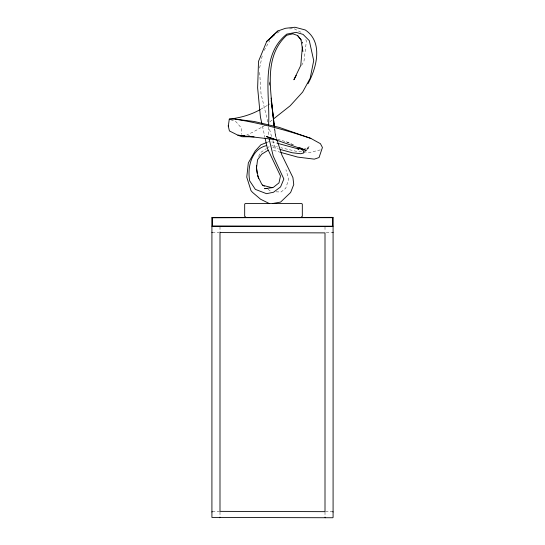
<?xml version="1.0" encoding="UTF-8"?>
<svg xmlns="http://www.w3.org/2000/svg" width="545" height="545" viewBox="0 0 545 545"><rect width="100%" height="100%" fill="white"/><g stroke="black" fill="none" stroke-linecap="round" stroke-linejoin="round"><path stroke-width="0.41" stroke-dasharray="2.73 2.04" d="M302.632 43.614L302.775 41.938L302.802 43.532M259.611 68.016L262.561 54.207M258.657 156.422L260.244 152.777L266.253 148.649M301.664 65.339L304.001 61.006L306.413 40.943L304.9 38.027M264.127 50.453L269.836 40.514M303.763 152.913L309.615 146.074L305.84 149.364M269.993 121.726L272.595 119.668M306.631 149.643L308.572 148.274L304.437 148.54M266.921 148.192L269.591 146.353M277.207 33.054L280.028 31.229M261.069 109.082L266.887 105.662M267.609 105.239L270.518 103.53M265.374 125.207L252.58 132.312L246.905 134.819M267.036 142.368L268.59 141.755L272.698 142.013L276.758 143.11M320.344 149.895L310.098 152.368L296.575 151.367L280.852 147.729M289.599 28.905L293.823 28.592L301.542 32.557M212.325 232.586L219.594 232.586M326.217 232.586L332.675 232.586M212.325 511.666L219.594 511.666M325.406 511.666L332.675 511.666M276.124 191.847L281.057 191.963L285.723 188.284L288.741 179.101L285.914 169.727M271.751 145.631L277.541 146.966M272.772 147.416L278.427 148.976M273.488 150.379L279.946 152.171M277.609 139.336L286.452 141.816L294.068 145.154M230.835 119.75L236.271 121.998L241.408 128.068L241.816 134.37M286.452 141.816L292.406 144.486M268.058 189.244L270.565 191.234M271.567 136.536L269.087 127.673M272.936 140.521L275.681 148.499M276.703 139.057L275.15 134.288L274.442 128.545M267.793 121.985L261.014 93.672L259.543 70.489M262.431 126.058L264.979 137.572M274.741 128.606L275.981 137.667L274.503 128.402M269.755 85.517L269.291 81.307L269.775 86.321M268.583 127.08L268.733 136.407M325.004 226.802L325.004 231.496M325.004 511.973L325.004 517.443M219.996 226.802L219.996 232.279M219.996 511.973L219.996 517.443"/><path stroke-width="0.82" d="M302.346 46.965L300.772 65.427L293.891 79.761L296.221 75.435M228.307 126.195L229.282 119.11C240.059 117.904 250.925 114.879 260.34 109.504M307.993 83.746C316.638 67.778 323.444 42.047 305.261 29.961L294.94 27.25L285.519 28.286L277.957 30.942L266.716 41.44L258.514 61.333L257.635 87.874L260.428 117.018L261.886 123.592M271.465 37.673L272.282 36.249L277.957 30.942M266.716 41.44L274.394 34.88M273.249 119.151L290.185 105.778L302.659 92.044L310.173 78.269L313.716 60.584L309.308 40.664L303.061 34.389L296.099 32.353L286.799 34.117C259.481 55.863 270.484 95.47 268.556 125.391M211.916 217.68L332.675 217.373L333.084 217.68L333.084 226.195L332.675 226.502L211.916 226.195L211.916 217.68L333.084 217.68L332.675 217.373M332.675 232.586L333.084 232.279M211.916 511.973L212.325 511.666M219.594 517.75L219.996 517.443M268.14 150.257L261.729 154.18L257.553 159.767L256.457 168.398L258.575 178.76M301.358 216.917L302.318 216.379L302.318 204.014L301.358 203.476L245.638 203.476L244.678 204.014L244.678 216.379L245.638 216.917M266.26 142.674L260.83 144.827L255.162 151.013L248.329 162.935L246.756 177.139L250.979 190.593L252.437 192.296L260.605 199.245L269.407 203.598M266.301 145.638C251.279 149.33 247.185 167.499 249.712 180.892L255.367 189.388L266.532 193.679L273.529 192.242L280.58 186.894L283.856 179.026L273.243 156.142L269.141 138.893M272.555 203.53L280.607 202.079L290.628 192.494L293.755 184.544L292.931 177.602L281.86 154.944L276.955 139.847M301.133 148.744L297.829 148.955L298.701 149.023L277.569 143.328M267.043 188.57L264.563 188.652L273.106 187.555L278.979 182.882L280.491 175.981L267.35 148.267L265.163 138.396M254.093 136.829L241.966 136.734L237.94 135.221L229.425 130.943L228.191 125.718M211.916 226.195L333.084 226.195M229.282 119.11L235.208 119.144L254.249 121.487L279.224 127.394L310.861 138.41L320.433 143.696L322.429 147.484L319.057 157.532L314.322 159.147L297.713 157.096L280.75 152.396M244.671 135.712L237.94 135.221L276.417 139.724M248.029 135.957L249.712 136.08M235.208 119.144C260.939 123.265 286.18 130.112 310.861 138.41M262.526 185.246L272.084 187.718M280.048 149.419L292.181 152.757L300.806 153.745L303.763 152.913L303.401 150.733L298.994 147.606M274.142 138.893L266.355 136.57L306.263 150.495L300.166 147.824M302.918 51.509L300.942 39.669L297.563 35.514L292.876 33.817L286.779 35.234C262.608 57.062 271.526 93.427 273.631 121.978M211.916 232.279L212.325 232.586M332.675 511.666L333.084 511.973M325.004 517.443L325.406 517.75M264.291 186.267L261.777 184.278L257.56 175.681M297.563 35.514L301.215 40.01M274.517 126.965L271.144 100.532M273.835 123.62L274.142 126.079M271.151 98.127L274.224 125.881M256.409 165.639L257.063 173.269M333.084 226.802L333.084 517.443L332.675 517.75L211.916 517.443L211.916 226.802M332.675 217.68L332.675 226.195M212.325 217.68L212.325 226.195M220.398 232.586L219.996 232.885L219.996 511.36L324.602 511.666L325.004 511.36L325.004 232.885L220.398 232.586"/></g></svg>
